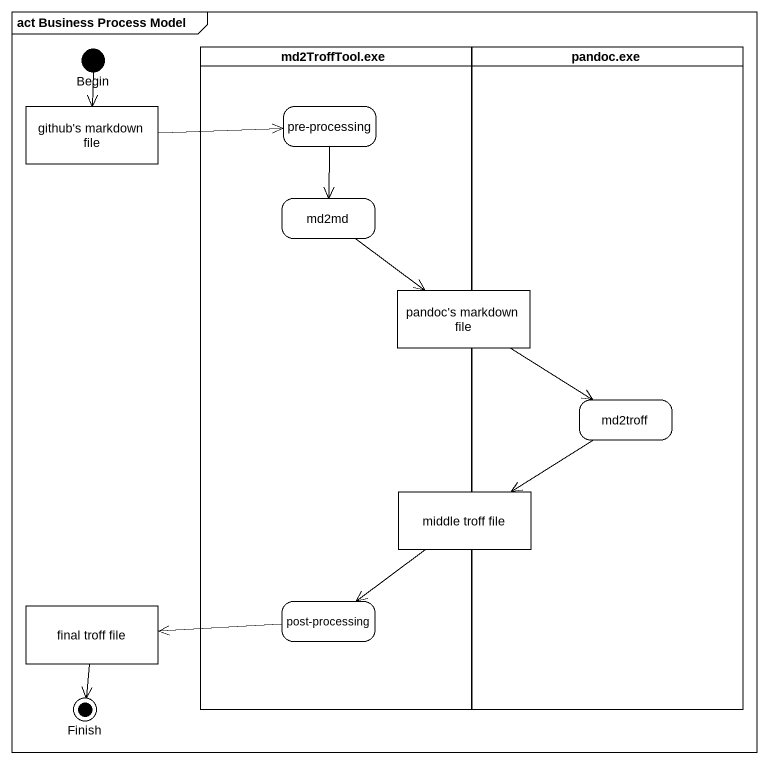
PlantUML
@startuml
mainframe act Business Process Model
hide empty description
state Begin <<start>>
state "md2TroffTool.exe" as md2TroffTool_exe <<partition>> {
  state "pre-processing" as pre_processing
  state md2md
  state "post-processing" as post_processing
}
state "pandoc.exe" as pandoc_exe <<partition>> {
  state md2troff
}
state "github's markdown file" as github_s_markdown_file <<object>>
state "pandoc's markdown file" as pandoc_s_markdown_file <<object>>
state "middle troff file" as middle_troff_file <<object>>
state "final troff file" as final_troff_file <<object>>
state Finish <<end>>
Begin --> github_s_markdown_file
github_s_markdown_file -right-> pre_processing
pre_processing --> md2md
md2md --> pandoc_s_markdown_file
pandoc_s_markdown_file --> md2troff
md2troff --> middle_troff_file
middle_troff_file --> post_processing
final_troff_file --> Finish
post_processing -left-> final_troff_file
@enduml
